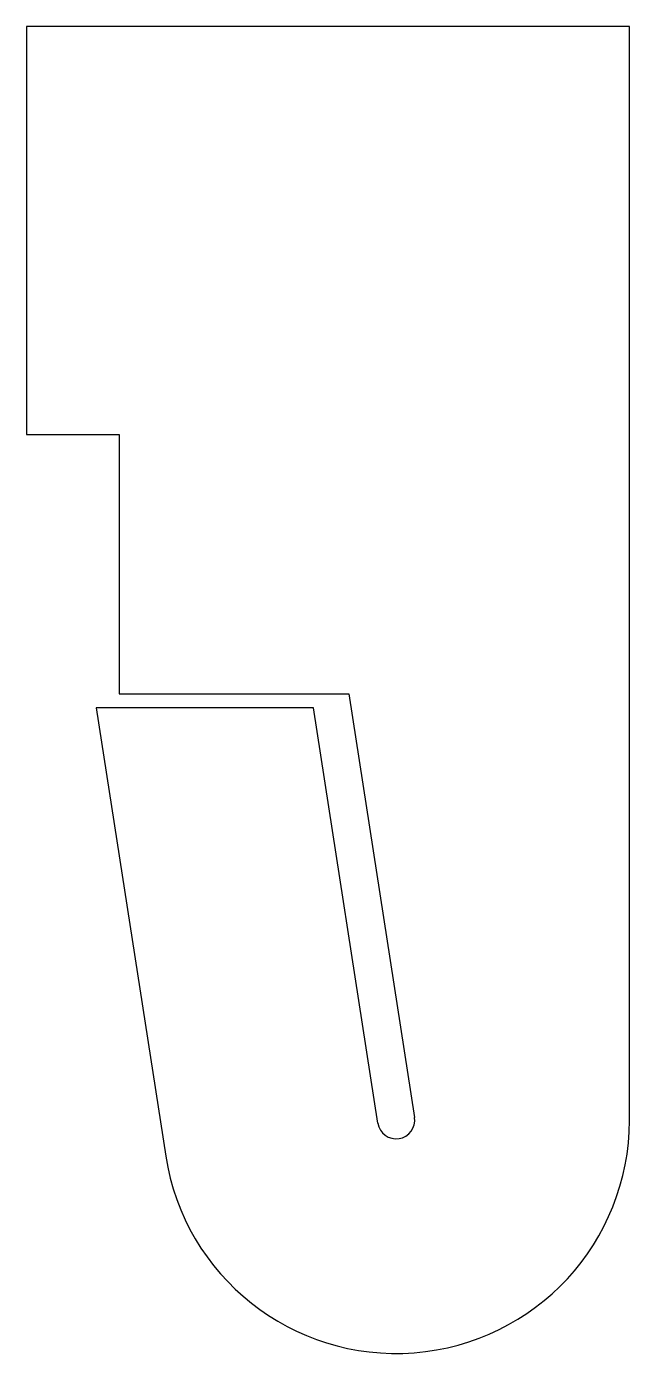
# Model space of a CAD drawing. Header units: millimetres. Extents: x 17.6 to 24.1, y -8.4 to 5.9.
import ezdxf

# ---------------------------------------------------------------- set-up
doc = ezdxf.new("R2010")
doc.units = ezdxf.units.MM
doc.layers.add('Shape2DView022', color=7, linetype='CONTINUOUS')

msp = doc.modelspace()

# ---------------------------------------------------------------- linework, layer by layer
at = {"layer": 'Shape2DView022'}
for p, q in [((24.1, 5.9), (17.6, 5.9)), ((17.6, 5.9), (17.6, 1.5)), ((24.1, 1.4), (24.1, 5.9)), ((17.6, 1.5), (18.6, 1.5)), ((18.6, 1.5), (18.6, -1.3)), ((24.1, -1.4), (24.1, 1.4)), ((18.6, -1.3), (21.0741, -1.3)), ((21.0741, -1.3), (21.7828, -5.86935)), ((24.1, -5.9), (24.1, -1.4)), ((20.6925, -1.45), (18.35, -1.45)), ((18.35, -1.45), (19.1, -6.28546)), ((21.3875, -5.93065), (20.6925, -1.45))]:
    msp.add_line(p, q, dxfattribs=at)
for radius, end in [(2.51486, 0), (0.2, 8.81657)]:
    msp.add_arc((21.5851, -5.9), radius, -171.183, end, dxfattribs=at)

doc.saveas('drawing.dxf')
